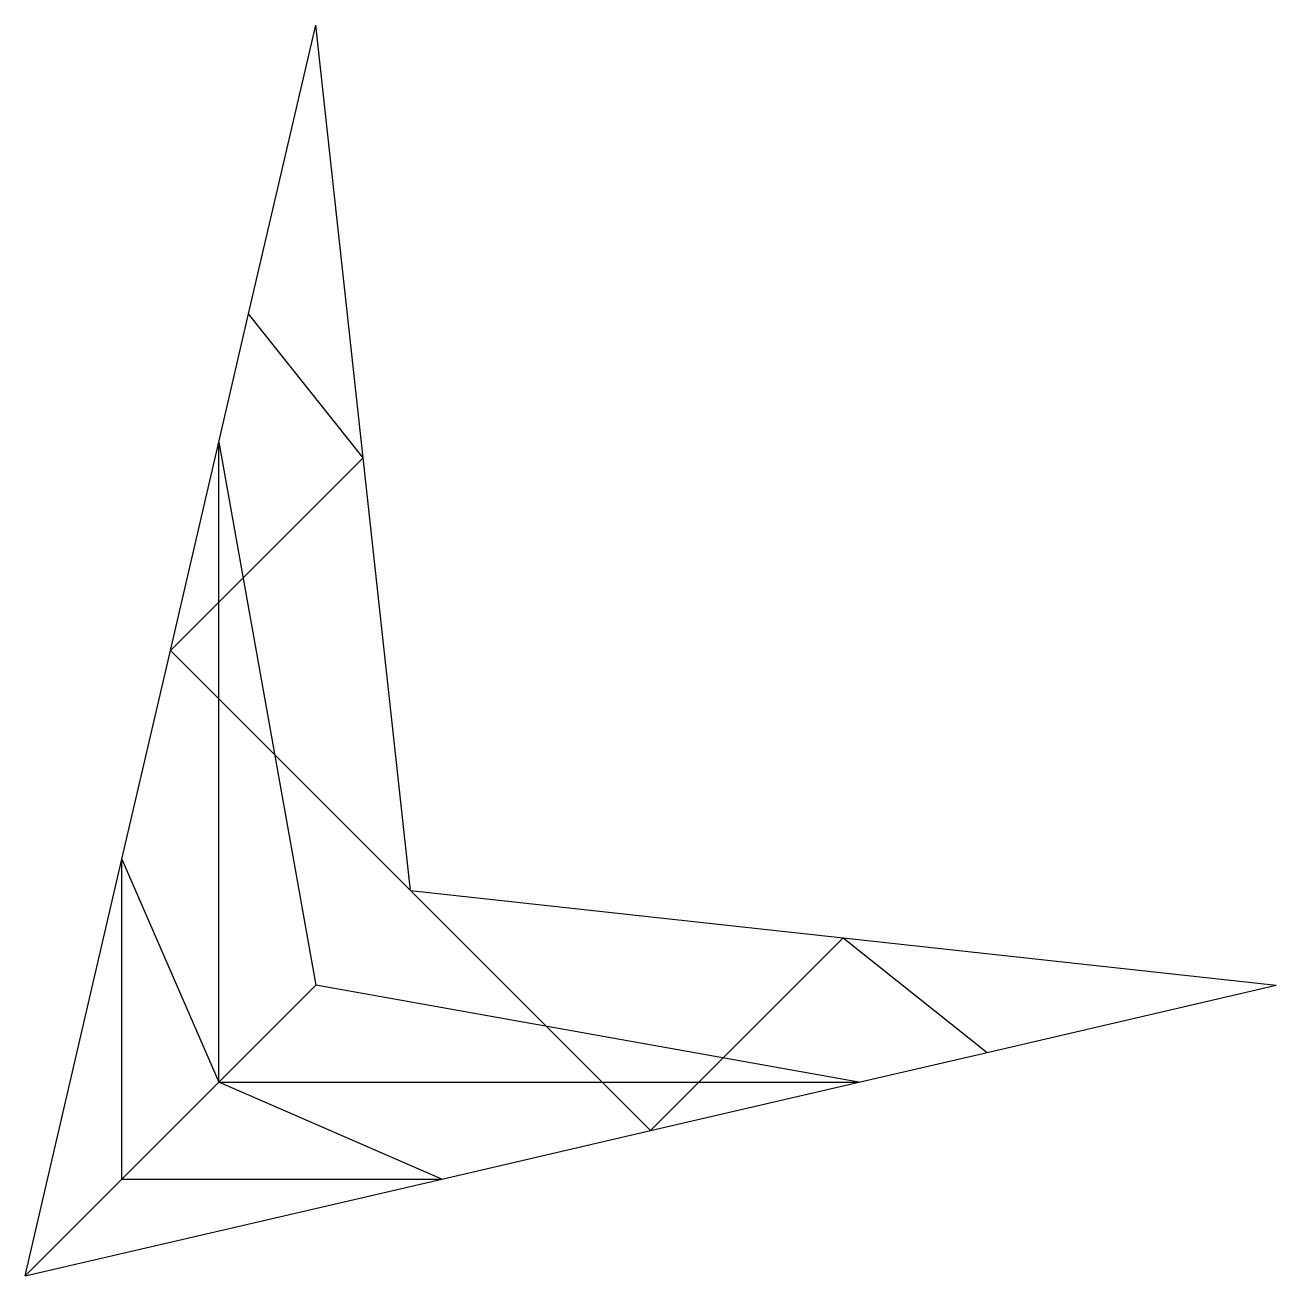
# Model space of a CAD drawing. Header units: millimetres. Extents: x 25.79 to 27.95, y 0.76 to 2.92.
import ezdxf

# ---------------------------------------------------------------- set-up
doc = ezdxf.new("R2010")
doc.units = ezdxf.units.MM
doc.layers.add('Pés - Diagonais Verticais', color=94, linetype='Continuous')
doc.layers.add('Pés - Montantes', color=110, linetype='Continuous')

msp = doc.modelspace()

# ---------------------------------------------------------------- linework, layer by layer
at = {"layer": 'Pés - Diagonais Verticais'}
for p, q in [((26.3698, 2.1692, 6.4916), (26.2881, 2.9163, 7.6166)), ((26.3698, 2.1692, 6.4916), (26.1722, 2.4176, 6.5775)), ((26.1208, 1.0913, 6.1166), (26.1208, 2.1964, 6.1166)), ((26.1208, 2.1964, 6.1166), (26.2881, 1.2586, 7.6166)), ((26.0371, 1.8365, 5.3666), (26.3698, 2.1692, 6.4916)), ((26.4515, 1.422, 5.3666), (26.3698, 2.1692, 6.4916)), ((26.0371, 1.8365, 5.3666), (26.4515, 1.422, 5.3666)), ((25.9535, 0.924, 4.6166), (25.9535, 1.4765, 4.6166)), ((25.9535, 1.4765, 4.6166), (26.1208, 1.0913, 6.1166)), ((26.4515, 1.422, 5.3666), (27.1987, 1.3403, 6.4916)), ((26.4515, 1.422, 5.3666), (26.866, 1.0076, 5.3666)), ((26.866, 1.0076, 5.3666), (27.1987, 1.3403, 6.4916)), ((27.1987, 1.3403, 6.4916), (27.4471, 1.1427, 6.5775)), ((27.1987, 1.3403, 6.4916), (27.9458, 1.2586, 7.6166)), ((27.2259, 1.0913, 6.1166), (26.2881, 1.2586, 7.6166)), ((26.1208, 1.0913, 6.1166), (27.2259, 1.0913, 6.1166)), ((26.506, 0.924, 4.6166), (26.1208, 1.0913, 6.1166)), ((25.9535, 0.924, 4.6166), (26.506, 0.924, 4.6166))]:
    msp.add_line(p, q, dxfattribs=at)
at = {"layer": 'Pés - Montantes'}
for p, q in [((26.1722, 2.4176, 6.5775), (26.2881, 2.9163, 7.6166)), ((26.1208, 2.1964, 6.1166), (26.1722, 2.4176, 6.5775)), ((26.0371, 1.8365, 5.3666), (26.1208, 2.1964, 6.1166)), ((25.9535, 1.4765, 4.6166), (26.0371, 1.8365, 5.3666)), ((25.7862, 0.7567, 3.1166), (25.9535, 1.4765, 4.6166)), ((26.2881, 1.2586, 7.6166), (26.1208, 1.0913, 6.1166)), ((27.4471, 1.1427, 6.5775), (27.9458, 1.2586, 7.6166)), ((27.2259, 1.0913, 6.1166), (27.4471, 1.1427, 6.5775)), ((26.1208, 1.0913, 6.1166), (25.9535, 0.924, 4.6166)), ((26.866, 1.0076, 5.3666), (27.2259, 1.0913, 6.1166)), ((26.506, 0.924, 4.6166), (26.866, 1.0076, 5.3666)), ((25.7862, 0.7567, 3.1166), (26.506, 0.924, 4.6166)), ((25.9535, 0.924, 4.6166), (25.7862, 0.7567, 3.1166))]:
    msp.add_line(p, q, dxfattribs=at)

doc.saveas('drawing.dxf')
